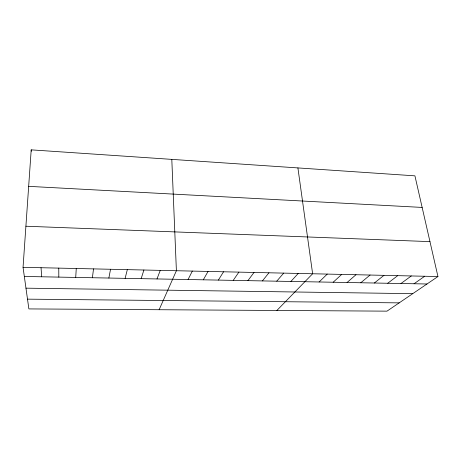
<?xml version="1.0" encoding="UTF-8"?>
<svg xmlns="http://www.w3.org/2000/svg" width="461" height="461" viewBox="0 0 461 461"><rect width="100%" height="100%" fill="white"/><g stroke="black" fill="none" stroke-linecap="round" stroke-linejoin="round"><path stroke-width="0.69" d="M75.719 277.424L76.261 268.504M23.05 267.322L31.198 149.854L414.923 175.843L437.95 276.548L386.992 311.146L28.87 308.916L23.05 267.322L437.95 276.548M92.402 277.735L93.52 268.89M108.865 278.046L110.542 269.27M125.115 278.346L127.334 269.645M141.158 278.651L143.907 270.008M156.994 278.945L160.255 270.377M159.12 309.729L176.396 270.734L171.803 159.379M188.065 279.527L192.323 271.085M203.307 279.81L208.044 271.437M218.364 280.092L223.562 271.783M233.231 280.374L238.879 272.123M247.914 280.645L254.005 272.457M262.418 280.916L268.936 272.791M276.744 281.187L283.682 273.119M290.897 281.452L298.244 273.442M276.894 310.46L312.627 273.759L297.91 167.919M319.116 281.982L327.258 274.088M333.176 282.241L341.705 274.41M347.064 282.507L355.973 274.727M360.784 282.76L370.062 275.038M374.344 283.014L383.973 275.35M387.736 283.267L397.716 275.655M400.972 283.515L411.293 275.955M414.047 283.757L424.702 276.254M27.504 299.154L399.186 302.865M25.966 288.165L412.739 293.663M24.329 276.462L426.972 283.999M25.902 226.224L429.963 241.627M28.668 186.353L422.143 207.427M31.198 149.854L31.308 151.277M41.035 267.72L41.686 276.784M58.766 268.118L58.818 277.107"/></g></svg>
